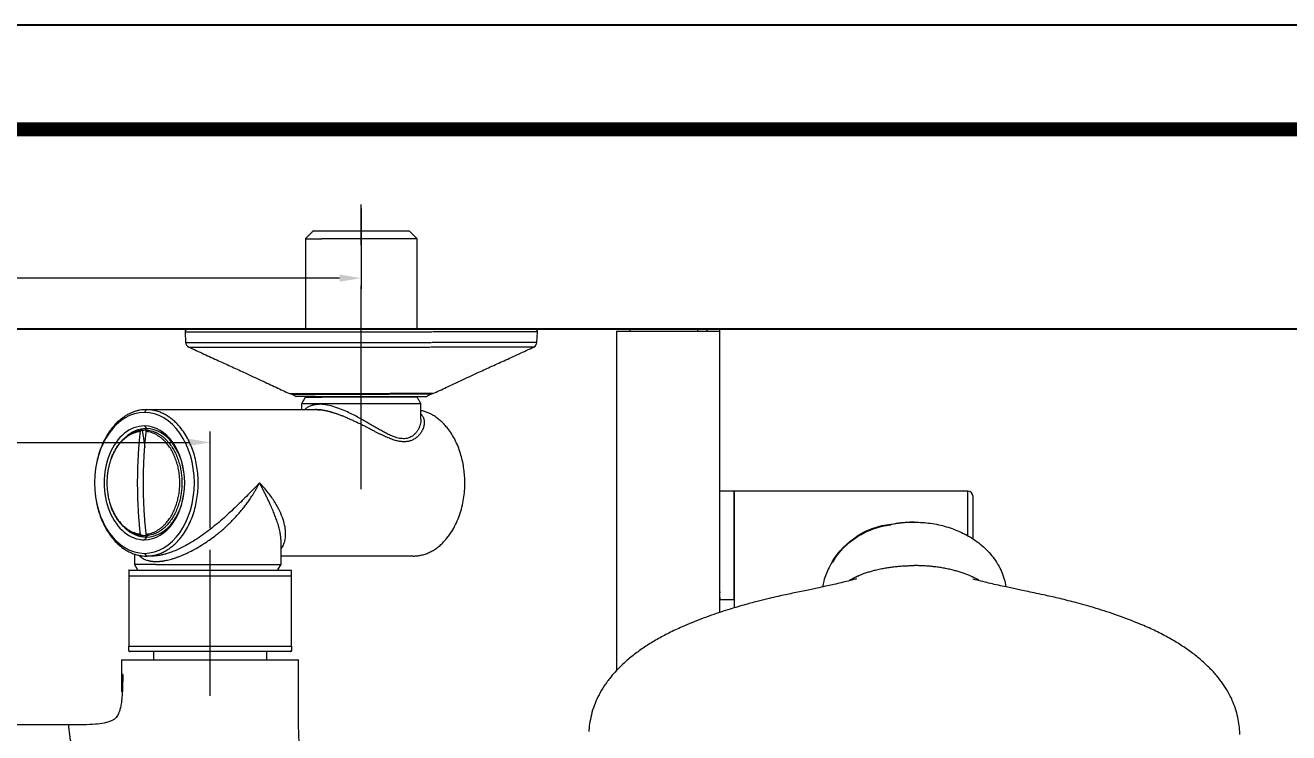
# Model space of a CAD drawing. Extents: x 6453 to 7582, y 0 to 827.
# Drawn here: x 6796.1 to 7028.9, y 696.3 to 826.8 of the extents above; entities that cross this region are included whole.
import ezdxf

# ---------------------------------------------------------------- set-up
doc = ezdxf.new("R2010")
doc.units = 0
doc.header["$LTSCALE"] = 30
doc.header["$MEASUREMENT"] = 0
doc.header["$PDMODE"] = 3
doc.header["$PDSIZE"] = -10
doc.linetypes.add('CENTER', pattern=[2, 1.25, -0.25, 0.25, -0.25])
doc.linetypes.add('HIDDEN2', pattern=[4.7625, 3.175, -1.5875])
doc.layers.get('0').update_dxf_attribs({"linetype": 'CONTINUOUS'})
doc.layers.get('DEFPOINTS').update_dxf_attribs({"linetype": 'CONTINUOUS'})
for name, color, linetype in [('1', 7, 'CONTINUOUS'), ('2', 1, 'HIDDEN2'), ('DEF_LAYER_ASSEM_MEMBER', 7, 'CONTINUOUS')]:
    doc.layers.add(name, color=color, linetype=linetype)
doc.styles.add('Daelim Dimension', font='')
doc.styles.get('Daelim Dimension').set_extended_font_data('나눔고딕')
doc.dimstyles.new('DEFAULT', dxfattribs={"dimscale": 2, "dimtxt": 2, "dimasz": 2, "dimexe": 0, "dimexo": 2, "dimgap": 1, "dimtad": 1, "dimdec": 1, "dimzin": 9, "dimdsep": 46, "dimtxsty": 'Daelim Dimension', "dimcen": 0.5, "dimclrd": 252, "dimclre": 252, "dimclrt": 3, "dimadec": 1, "dimazin": 0, "dimtfac": 1, "dimtdec": 1, "dimtix": 1, "dimtmove": 0, "dimatfit": 3, "dimfxl": 1, "dimtolj": 1, "dimtzin": 1, "dimlwd": 9, "dimlwe": 9, "dimarcsym": 0})

# ---------------------------------------------------------------- blocks, each defined once
blk = doc.blocks.new('*D55')
at = {"color": 5, "lineweight": 9, "ltscale": 0.5, "transparency": 16777216}
for p, q in [((6680.19, 734.05), (6680.19, 751.89)), ((6684.19, 749.89), (6826.19, 749.89)), ((6830.19, 734.05), (6830.19, 751.89))]:
    blk.add_line(p, q, dxfattribs=at)
at = {"color": 5, "ltscale": 0.5, "transparency": 16777216}
for points in [[(6684.19, 750.56), (6684.19, 749.22), (6680.19, 749.89)], [(6826.19, 750.56), (6826.19, 749.22), (6830.19, 749.89)]]:
    blk.add_solid(points, dxfattribs=at)
at = {"layer": 'DEFPOINTS', "color": 0, "ltscale": 0.5, "transparency": 16777216}
for p in [(6830.19, 749.89), (6680.19, 730.05), (6830.19, 730.05)]:
    blk.add_point(p, dxfattribs=at)
at = {"color": 7, "ltscale": 0.5, "transparency": 16777216, "insert": (6755.19, 757.32), "char_height": 10, "attachment_point": 5, "style": 'Daelim Dimension'}
blk.add_mtext('\\A1;150', dxfattribs=at)
blk = doc.blocks.new('*D56')
at = {"color": 5, "lineweight": 9, "ltscale": 0.5, "transparency": 16777216}
for p, q in [((6652.33, 792.99), (6652.33, 778.17)), ((6858.04, 792.99), (6858.04, 778.17)), ((6854.04, 780.17), (6656.33, 780.17))]:
    blk.add_line(p, q, dxfattribs=at)
at = {"color": 5, "ltscale": 0.5, "transparency": 16777216}
for points in [[(6656.33, 780.84), (6656.33, 779.5), (6652.33, 780.17)], [(6854.04, 780.84), (6854.04, 779.5), (6858.04, 780.17)]]:
    blk.add_solid(points, dxfattribs=at)
at = {"layer": 'DEFPOINTS', "color": 0, "ltscale": 0.5, "transparency": 16777216}
for p in [(6652.33, 796.99), (6858.04, 796.99), (6652.33, 780.17)]:
    blk.add_point(p, dxfattribs=at)
at = {"color": 7, "ltscale": 0.5, "transparency": 16777216, "insert": (6755.19, 787.61), "char_height": 10, "attachment_point": 5, "style": 'Daelim Dimension'}
blk.add_mtext('\\A1;150~220', dxfattribs=at)

msp = doc.modelspace()

# ---------------------------------------------------------------- linework, layer by layer
at = {"ltscale": 0.5}
msp.add_line((6535.75, 770.79), (7226.44, 770.79), dxfattribs=at)
msp.add_lwpolyline([(6453.41, 0), (7581.81, 0), (7581.81, 826.8), (6453.41, 826.8)], close=True, dxfattribs=at)
at = {"color": 5, "linetype": 'ByBlock', "lineweight": 200, "const_width": 2.6}
msp.add_lwpolyline([(6471.56, 35.4), (7563.56, 35.4), (7563.56, 807.6), (6471.56, 807.6)], close=True, dxfattribs=at)
at = {"color": 7, "ltscale": 0.5}
msp.add_arc((6957.18, 720.31), 14.46, 96.1306, 148.9412, dxfattribs=at)
at = {"layer": '1', "color": 7, "linetype": 'Continuous', "lineweight": 18}
for p, q in [((6847.74, 787.42), (6847.74, 770.79)), ((6847.74, 787.42), (6850.76, 787.42)), ((6849.24, 788.92), (6866.84, 788.92)), ((6868.34, 787.42), (6850.76, 787.42)), ((6868.34, 770.79), (6868.34, 787.42)), ((6826.07, 770.79), (6870.84, 770.79)), ((6890.02, 770.79), (6870.96, 770.79)), ((6907.57, 770.79), (6920.07, 770.79)), ((6907.57, 770.39), (6907.57, 770.79)), ((6920.07, 770.39), (6920.07, 770.79)), ((6920.07, 770.79), (6921.77, 770.79)), ((6924.07, 770.79), (6921.77, 770.79)), ((6921.77, 770.39), (6921.77, 770.79)), ((6924.07, 770.79), (6924.07, 770.39)), ((6825.57, 770.26), (6825.67, 768.31)), ((6890.41, 768.31), (6890.51, 770.26)), ((6905.07, 770.39), (6905.07, 720.89)), ((6905.07, 770.39), (6924.07, 770.39)), ((6924.07, 770.39), (6924.07, 720.89)), ((6844.84, 758.88), (6844.84, 758.88)), ((6845.26, 758.79), (6863.13, 758.79)), ((6849.56, 758.32), (6846.04, 758.32)), ((6847.04, 757), (6847.04, 755.92)), ((6847.74, 758.32), (6847.74, 758.22)), ((6847.74, 758.22), (6850.76, 758.22)), ((6849.56, 758.32), (6870.04, 758.32)), ((6868.34, 758.22), (6850.76, 758.22)), ((6863.13, 758.79), (6863.21, 758.79)), ((6870.82, 758.79), (6863.21, 758.79)), ((6868.34, 758.22), (6868.34, 758.32)), ((6869.04, 754.17), (6869.04, 757)), ((6818.44, 755.92), (6849.56, 755.92)), ((6926.77, 740.89), (6924.07, 740.89)), ((6926.77, 720.89), (6926.77, 740.89)), ((6926.77, 740.89), (6926.77, 719.36)), ((6843.26, 727.35), (6843.26, 731.68)), ((6816.26, 729.33), (6816.26, 727.35)), ((6816.26, 727.35), (6816.76, 726.48)), ((6820.21, 727.35), (6816.26, 727.35)), ((6816.76, 726.48), (6816.76, 726.3)), ((6820.21, 727.35), (6843.26, 727.35)), ((6842.76, 726.48), (6843.26, 727.35)), ((6842.76, 726.3), (6842.76, 726.48)), ((6905.07, 720.89), (6905.07, 707.72)), ((6924.07, 720.89), (6924.07, 718.49)), ((6926.77, 720.89), (6926.77, 719.36)), ((6819.79, 709.8), (6819.79, 711.3)), ((6840.59, 711.3), (6840.59, 709.8)), ((6813.89, 709.8), (6813.89, 707.08)), ((6813.89, 709.8), (6830.19, 709.8)), ((6830.19, 709.8), (6846.49, 709.8)), ((6846.49, 707.08), (6846.49, 709.8)), ((6804.13, 697.8), (6804.13, 697.81))]:
    msp.add_line(p, q, dxfattribs=at)
at = {"layer": '1', "color": 7, "linetype": 'Continuous', "lineweight": 13}
for p, q in [((6825.57, 770.26), (6871.03, 770.26)), ((6825.67, 768.31), (6870.99, 768.31)), ((6890.41, 768.31), (6871.12, 768.31)), ((6890.51, 770.26), (6871.17, 770.26)), ((6826.25, 767.46), (6870.76, 767.46)), ((6889.83, 767.46), (6870.89, 767.46)), ((6844.84, 758.88), (6863.3, 758.88)), ((6863.3, 758.88), (6863.38, 758.88)), ((6871.24, 758.88), (6863.38, 758.88)), ((6818.09, 752.92), (6818.44, 752.42)), ((6969.77, 740.89), (6969.77, 732.69)), ((6818.44, 732.42), (6818.09, 731.92)), ((6818.09, 729.42), (6818.44, 728.92)), ((6924.07, 720.89), (6926.77, 720.89))]:
    msp.add_line(p, q, dxfattribs=at)
at = {"layer": '1', "color": 7, "linetype": 'Continuous', "lineweight": 18}
for centre, radius, start, end in [((6826.07, 770.29), 0.5, 90, 183), ((6890.02, 770.29), 0.5, 357, 90), ((6826.67, 768.37), 1, 183, 245.2249), ((6889.41, 768.37), 1, 294.7751, 357), ((6845.26, 759.79), 1, 245.2249, 270), ((6870.82, 759.79), 1, 270, 294.7751), ((6969.77, 739.89), 1, 0, 90)]:
    msp.add_arc(centre, radius, start, end, dxfattribs=at)
at = {"layer": '1', "color": 7, "linetype": 'Continuous', "lineweight": 13}
msp.add_ellipse((6863.21, 759.79), major_axis=(0, -1), ratio=0.404135, start_param=0, end_param=0.432408, dxfattribs=at)
at = {"layer": '1', "color": 7, "linetype": 'Continuous', "lineweight": 18}
for centre, major_axis, start_param, end_param in [((6818.09, 742.42), (0, -13), 3.141593, 6.283185), ((6818.09, 742.42), (0, 13), 3.141593, 6.283185), ((6818.09, 742.42), (0, 10.5), 0, 3.141593), ((6818.44, 742.42), (0, 10), 0, 0.587036), ((6790.3, 742.42), (0, 40), 4.878061, 4.957875), ((6818.09, 742.42), (0, 10.5), 3.141593, 6.283185), ((6818.44, 742.42), (0, 10), 3.141593, 6.283185), ((6818.44, 742.42), (0, 10), 2.561822, 3.141593), ((6790.3, 742.42), (0, 40), 4.466903, 4.470478)]:
    msp.add_ellipse(centre, major_axis=major_axis, ratio=0.707107, start_param=start_param, end_param=end_param, dxfattribs=at)
for points, degree in [([(6849.24, 788.92), (6847.74, 787.42)], 1), ([(6868.34, 787.42), (6866.84, 788.92)], 1), ([(6845.29, 758.8), (6846.04, 758.32)], 1), ([(6847.74, 758.22), (6847.04, 757)], 1), ([(6869.04, 757), (6868.34, 758.22)], 1), ([(6870.04, 758.32), (6870.72, 758.75)], 1), ([(6849.68, 755.94), (6849.93, 755.93), (6850.22, 755.89)], 2), ([(6850.22, 755.89), (6850.48, 755.86)], 1), ([(6817.73, 752.14), (6817.56, 752.14)], 1), ([(6817.73, 752.14), (6817.79, 752.15), (6817.91, 752.16), (6818.08, 752.17), (6818.2, 752.17), (6818.26, 752.17)], 3), ([(6818.79, 752.14), (6818.73, 752.15), (6818.61, 752.16), (6818.44, 752.17), (6818.32, 752.17), (6818.26, 752.17)], 3), ([(6818.79, 752.14), (6818.62, 752.14)], 1), ([(6969.77, 740.89), (6926.77, 740.89)], 1), ([(6817.56, 732.7), (6817.73, 732.7)], 1), ([(6818.26, 732.67), (6818.32, 732.67), (6818.44, 732.67), (6818.61, 732.68), (6818.73, 732.69), (6818.79, 732.7)], 3), ([(6818.62, 732.7), (6818.79, 732.7)], 1), ([(6843.26, 731.67), (6843.26, 731.79), (6843.25, 731.92), (6843.25, 732.04)], 3), ([(6819.51, 728.92), (6818.44, 728.92)], 1), ([(6820, 728.94), (6819.62, 728.91)], 1), ([(6820.08, 728.95), (6820, 728.94)], 1), ([(6867.59, 728.92), (6843.26, 728.92)], 1), ([(6815.19, 725.3), (6815.19, 712.3)], 1), ([(6845.19, 712.3), (6845.19, 725.3)], 1), ([(6924.21, 722.19), (6924.16, 722.18), (6924.11, 722.17), (6924.06, 722.15)], 3), ([(6815.18, 711.54), (6815.42, 711.29)], 1), ([(6815.18, 711.54), (6815.42, 711.29)], 1), ([(6844.95, 711.29), (6845.19, 711.54)], 1), ([(6844.95, 711.29), (6845.2, 711.54)], 1), ([(6804.14, 697.81), (6706.23, 697.81)], 1)]:
    msp.add_open_spline(points, degree=degree, dxfattribs=at)
for points, knots in [([(6826.25, 767.46), (6827.17, 767.04), (6828.97, 766.21), (6831.67, 764.98), (6834.23, 763.81), (6836.87, 762.59), (6839.57, 761.33), (6842.28, 760.06), (6844.01, 759.26), (6844.84, 758.88)], [0, 0, 0, 0, 0.155326, 0.298947, 0.43297, 0.559023, 0.716571, 0.863432, 1, 1, 1, 1]), ([(6871.24, 758.88), (6872.07, 759.26), (6873.8, 760.06), (6876.52, 761.33), (6879.21, 762.59), (6881.86, 763.81), (6884.41, 764.98), (6887.12, 766.21), (6888.92, 767.04), (6889.83, 767.46)], [0, 0, 0, 0, 0.136568, 0.283429, 0.440977, 0.56703, 0.701053, 0.844674, 1, 1, 1, 1]), ([(6817.56, 752.14), (6817.55, 752.14), (6817.54, 752.14), (6817.52, 752.14), (6817.51, 752.13), (6817.5, 752.13), (6817.49, 752.13), (6817.47, 752.12), (6817.46, 752.11), (6817.45, 752.1), (6817.44, 752.09), (6817.43, 752.08), (6817.43, 752.08), (6817.41, 752.06), (6817.4, 752.05), (6817.39, 752.03), (6817.39, 752.02), (6817.38, 752), (6817.38, 752), (6817.37, 751.97), (6817.36, 751.96), (6817.36, 751.92), (6817.35, 751.91), (6817.35, 751.89)], [0, 0, 0, 0, 0.125, 0.125, 0.1875, 0.1875, 0.25, 0.25, 0.375, 0.375, 0.4375, 0.4375, 0.5, 0.5, 0.625, 0.625, 0.6875, 0.6875, 0.75, 0.75, 0.875, 0.875, 1, 1, 1, 1]), ([(6818.41, 751.89), (6818.41, 751.91), (6818.42, 751.92), (6818.42, 751.95), (6818.42, 751.96), (6818.43, 751.97), (6818.43, 751.98), (6818.44, 752), (6818.45, 752.02), (6818.46, 752.04), (6818.46, 752.05), (6818.47, 752.06), (6818.48, 752.06), (6818.49, 752.08), (6818.5, 752.09), (6818.52, 752.11), (6818.52, 752.11), (6818.54, 752.12), (6818.54, 752.12), (6818.56, 752.13), (6818.57, 752.13), (6818.6, 752.14), (6818.61, 752.14), (6818.62, 752.14)], [0, 0, 0, 0, 0.125, 0.125, 0.1875, 0.1875, 0.25, 0.25, 0.375, 0.375, 0.4375, 0.4375, 0.5, 0.5, 0.625, 0.625, 0.6875, 0.6875, 0.75, 0.75, 0.875, 0.875, 1, 1, 1, 1]), ([(6817.35, 732.96), (6817.35, 732.94), (6817.36, 732.92), (6817.36, 732.9), (6817.36, 732.89), (6817.37, 732.87), (6817.37, 732.86), (6817.38, 732.84), (6817.39, 732.82), (6817.4, 732.8), (6817.4, 732.8), (6817.41, 732.78), (6817.42, 732.78), (6817.43, 732.76), (6817.44, 732.75), (6817.46, 732.74), (6817.46, 732.73), (6817.47, 732.73), (6817.48, 732.72), (6817.5, 732.71), (6817.51, 732.71), (6817.54, 732.7), (6817.55, 732.7), (6817.56, 732.7)], [0, 0, 0, 0, 0.125, 0.125, 0.1875, 0.1875, 0.25, 0.25, 0.375, 0.375, 0.4375, 0.4375, 0.5, 0.5, 0.625, 0.625, 0.6875, 0.6875, 0.75, 0.75, 0.875, 0.875, 1, 1, 1, 1]), ([(6818.26, 732.67), (6818.2, 732.67), (6818.08, 732.67), (6817.91, 732.68), (6817.79, 732.69), (6817.73, 732.7)], [0, 0, 0, 0, 0.333333, 0.666667, 1, 1, 1, 1]), ([(6818.62, 732.7), (6818.61, 732.7), (6818.6, 732.7), (6818.58, 732.71), (6818.57, 732.71), (6818.56, 732.71), (6818.55, 732.72), (6818.54, 732.73), (6818.52, 732.73), (6818.51, 732.75), (6818.5, 732.75), (6818.49, 732.76), (6818.49, 732.77), (6818.47, 732.78), (6818.46, 732.8), (6818.45, 732.82), (6818.45, 732.82), (6818.44, 732.84), (6818.44, 732.85), (6818.43, 732.87), (6818.42, 732.89), (6818.42, 732.92), (6818.41, 732.94), (6818.41, 732.96)], [0, 0, 0, 0, 0.125, 0.125, 0.1875, 0.1875, 0.25, 0.25, 0.375, 0.375, 0.4375, 0.4375, 0.5, 0.5, 0.625, 0.625, 0.6875, 0.6875, 0.75, 0.75, 0.875, 0.875, 1, 1, 1, 1]), ([(6815.19, 726.3), (6815.19, 726.3), (6815.19, 726.28), (6815.19, 726.19), (6815.19, 725.99), (6815.19, 725.61), (6815.19, 725.3)], [0, 0, 0, 0, 0.25, 0.25, 0.5, 1, 1, 1, 1]), ([(6845.19, 725.3), (6845.19, 725.61), (6845.19, 725.99), (6845.19, 726.19), (6845.19, 726.28), (6845.19, 726.3), (6845.19, 726.3)], [0, 0, 0, 0, 0.5, 0.75, 0.75, 1, 1, 1, 1]), ([(6924.08, 721.36), (6924.08, 721.36), (6924.09, 721.3), (6924.11, 721.17), (6924.14, 721), (6924.16, 720.89), (6924.16, 720.86)], [0, 0, 0, 0, 0.013971, 0.41166, 0.80516, 1, 1, 1, 1]), ([(6815.19, 711.53), (6815.19, 711.54), (6815.19, 711.72), (6815.19, 711.99), (6815.19, 712.3)], [0, 0, 0, 0, 0.062299, 1, 1, 1, 1]), ([(6815.19, 711.53), (6815.19, 711.46), (6815.19, 711.41), (6815.19, 711.32), (6815.19, 711.3), (6815.19, 711.3)], [0, 0, 0, 0, 0.464704, 0.464704, 1, 1, 1, 1]), ([(6845.19, 712.3), (6845.19, 711.99), (6845.19, 711.72), (6845.19, 711.54), (6845.19, 711.53)], [0, 0, 0, 0, 0.938142, 1, 1, 1, 1]), ([(6845.19, 711.3), (6845.19, 711.3), (6845.19, 711.32), (6845.19, 711.41), (6845.19, 711.46), (6845.19, 711.53)], [0, 0, 0, 0, 0.535583, 0.535583, 1, 1, 1, 1]), ([(6814.1, 707.09), (6814.09, 706.38), (6814.06, 705.1), (6813.99, 703.38), (6813.87, 702.05), (6813.7, 701.06), (6813.5, 700.35), (6813.26, 699.74), (6813.01, 699.25), (6812.55, 698.83), (6812.09, 698.55), (6811.45, 698.29), (6810.43, 698.04), (6808.86, 697.86), (6806.64, 697.81), (6804.94, 697.79), (6804, 697.81)], [0, 0, 0, 0, 0.123453, 0.222572, 0.298058, 0.353673, 0.394125, 0.423758, 0.471234, 0.496984, 0.527601, 0.566189, 0.616525, 0.708942, 0.836954, 1, 1, 1, 1]), ([(6813.89, 707.09), (6813.89, 706.61), (6813.89, 705.67), (6813.88, 704.61), (6813.86, 704.04), (6813.86, 703.91)], [0, 0, 0, 0, 0.432573, 0.865146, 1, 1, 1, 1]), ([(6814.11, 707.09), (6814.09, 707.09), (6814.04, 707.09), (6813.96, 707.09), (6813.9, 707.09), (6813.89, 707.09), (6813.89, 707.09)], [0, 0, 0, 0, 0.094957, 0.396638, 0.698319, 1, 1, 1, 1]), ([(6846.66, 694.02), (6846.61, 694.7), (6846.51, 696.18), (6846.48, 698.52), (6846.47, 701), (6846.48, 703.35), (6846.49, 705.38), (6846.49, 706.6), (6846.49, 707.15)], [0, 0, 0, 0, 0.15527, 0.337741, 0.535547, 0.720932, 0.875023, 1, 1, 1, 1])]:
    msp.add_open_spline(points, degree=3, knots=knots, dxfattribs=at)
for points, weights in [([(6850.26, 757), (6847.04, 757), (6847.04, 757)], [1, 0.853595200825, 0.853553403658]), ([(6818.44, 755.92), (6811.6, 755.92), (6809.4, 746.75)], [1, 0.770957509587, 0.90013746605]), ([(6811.98, 746.95), (6813.76, 751.73), (6817.56, 752.14)], [0.882201348726, 0.821770377608, 1]), ([(6817.35, 732.96), (6816.32, 742.42), (6817.35, 751.89)], [1, 0.988285086291, 1]), ([(6818.41, 732.96), (6817.38, 742.42), (6818.41, 751.89)], [1, 0.988285086291, 1]), ([(6809.04, 740.12), (6810.41, 728.92), (6818.44, 728.92)], [0.939453784006, 0.741393589756, 1]), ([(6817.56, 732.7), (6813.76, 733.12), (6811.98, 737.9)], [1, 0.821770377601, 0.882201348731]), ([(6815.41, 711.3), (6815.19, 711.3), (6815.19, 711.3)], [0.938517305787, 0.965100139995, 1]), ([(6845.19, 711.3), (6845.19, 711.3), (6844.96, 711.3)], [1, 0.96509970781, 0.938516647408])]:
    msp.add_rational_spline(points, weights, degree=2, dxfattribs=at)
at = {"layer": '1', "color": 7, "linetype": 'Continuous', "lineweight": 13}
for points, knots in [([(6847.64, 755.93), (6847.69, 755.98), (6847.8, 756.11), (6848, 756.28), (6848.24, 756.45), (6848.51, 756.59), (6848.72, 756.67), (6848.85, 756.72), (6848.9, 756.73), (6848.95, 756.75), (6849, 756.76), (6849.06, 756.78), (6849.11, 756.79), (6849.16, 756.8), (6849.21, 756.82), (6849.27, 756.83), (6849.32, 756.84), (6849.38, 756.85), (6849.43, 756.86), (6849.49, 756.87), (6849.55, 756.87), (6849.6, 756.88), (6849.66, 756.89), (6849.72, 756.9), (6849.78, 756.9), (6849.84, 756.91), (6849.9, 756.91), (6849.96, 756.91), (6850.02, 756.92), (6850.08, 756.92), (6850.14, 756.92), (6850.2, 756.92), (6850.24, 756.92), (6850.26, 756.92)], [0, 0, 0, 0, 0.08548, 0.203769, 0.319324, 0.432311, 0.542907, 0.560787, 0.578636, 0.596455, 0.614245, 0.632006, 0.64974, 0.667447, 0.685128, 0.702784, 0.720417, 0.738026, 0.755613, 0.773178, 0.790723, 0.808249, 0.825756, 0.843245, 0.860717, 0.878173, 0.895615, 0.913042, 0.930456, 0.947858, 0.965249, 0.982629, 1, 1, 1, 1]), ([(6869.04, 754.18), (6869.04, 754.1), (6869.03, 753.85), (6868.98, 753.44), (6868.84, 752.94), (6868.64, 752.44), (6868.37, 751.97), (6868.03, 751.53), (6867.59, 751.12), (6867.01, 750.77), (6866.26, 750.55), (6865.35, 750.55), (6864.4, 750.78), (6863.49, 751.14), (6862.65, 751.55), (6861.83, 751.99), (6861.01, 752.46), (6860.16, 752.96), (6859.32, 753.45), (6858.47, 753.94), (6857.57, 754.45), (6856.57, 754.97), (6855.45, 755.52), (6854.18, 756.06), (6852.79, 756.54), (6851.44, 756.85), (6850.62, 756.92), (6850.26, 756.92)], [0, 0, 0, 0, 0.018659, 0.052912, 0.088212, 0.123993, 0.159393, 0.193739, 0.229482, 0.270452, 0.315898, 0.362972, 0.408305, 0.449084, 0.484623, 0.518839, 0.554068, 0.589643, 0.624728, 0.658806, 0.694168, 0.733514, 0.777809, 0.827824, 0.884799, 0.946759, 1, 1, 1, 1]), ([(6869.06, 755.09), (6869.1, 755.04), (6869.19, 754.93), (6869.33, 754.75), (6869.45, 754.51), (6869.55, 754.25), (6869.61, 753.97), (6869.64, 753.67), (6869.63, 753.35), (6869.59, 753.01), (6869.5, 752.66), (6869.38, 752.32), (6869.23, 752.01), (6869.06, 751.73), (6868.9, 751.48), (6868.71, 751.25), (6868.51, 751.03), (6868.28, 750.83), (6868.03, 750.63), (6867.76, 750.46), (6867.47, 750.31), (6867.17, 750.19), (6866.87, 750.1), (6866.61, 750.05), (6866.37, 750.02), (6866.16, 750), (6865.91, 750), (6865.62, 750.01), (6865.28, 750.04), (6864.92, 750.1), (6864.54, 750.19), (6864.12, 750.31), (6863.68, 750.45), (6863.22, 750.63), (6862.76, 750.82), (6862.29, 751.03), (6861.83, 751.25), (6861.35, 751.48), (6860.86, 751.73), (6860.38, 751.97), (6859.91, 752.21), (6859.47, 752.44), (6858.95, 752.71), (6858.34, 753.02), (6857.67, 753.35), (6857.01, 753.67), (6856.37, 753.97), (6855.74, 754.25), (6855.14, 754.51), (6854.56, 754.75), (6854, 754.96), (6853.46, 755.15), (6853.08, 755.27), (6852.85, 755.35), (6852.77, 755.37), (6852.69, 755.39), (6852.6, 755.42), (6852.52, 755.44), (6852.44, 755.47), (6852.36, 755.49), (6852.28, 755.51), (6852.2, 755.53), (6852.12, 755.55), (6852.04, 755.57), (6851.96, 755.59), (6851.88, 755.61), (6851.81, 755.63), (6851.73, 755.65), (6851.65, 755.66), (6851.58, 755.68), (6851.5, 755.7), (6851.42, 755.71), (6851.35, 755.73), (6851.27, 755.74), (6851.2, 755.76), (6851.13, 755.77), (6851.05, 755.78), (6850.98, 755.79), (6850.91, 755.81), (6850.83, 755.82), (6850.76, 755.83), (6850.69, 755.84), (6850.62, 755.85), (6850.55, 755.86), (6850.48, 755.87), (6850.41, 755.87), (6850.34, 755.88), (6850.27, 755.89), (6850.21, 755.89), (6850.14, 755.9), (6850.07, 755.9), (6850.01, 755.91), (6849.94, 755.91), (6849.88, 755.91), (6849.81, 755.92), (6849.75, 755.92), (6849.68, 755.92), (6849.62, 755.92), (6849.58, 755.92), (6849.56, 755.92)], [0, 0, 0, 0, 0.011816, 0.029896, 0.048297, 0.068661, 0.089236, 0.11006, 0.13117, 0.154351, 0.177498, 0.199846, 0.221912, 0.239396, 0.256448, 0.273092, 0.289355, 0.305266, 0.322482, 0.339168, 0.355376, 0.371162, 0.385495, 0.399552, 0.408519, 0.417504, 0.426521, 0.440018, 0.453464, 0.467478, 0.481786, 0.497615, 0.513868, 0.5306, 0.547864, 0.563841, 0.580173, 0.596889, 0.614016, 0.63158, 0.646418, 0.661394, 0.67652, 0.699491, 0.722444, 0.743559, 0.764375, 0.784928, 0.805255, 0.823651, 0.841725, 0.859511, 0.877045, 0.87983, 0.882608, 0.885378, 0.888141, 0.890898, 0.893647, 0.89639, 0.899126, 0.901856, 0.90458, 0.907298, 0.91001, 0.912716, 0.915417, 0.918112, 0.920803, 0.923488, 0.926168, 0.928844, 0.931516, 0.934183, 0.936846, 0.939505, 0.942161, 0.944812, 0.947461, 0.950106, 0.952748, 0.955388, 0.958024, 0.960659, 0.96329, 0.96592, 0.968548, 0.971174, 0.973799, 0.976422, 0.979044, 0.981665, 0.984285, 0.986905, 0.989524, 0.992143, 0.994762, 0.997381, 1, 1, 1, 1]), ([(6839.3, 742.42), (6838.69, 741.78), (6838.05, 741.12), (6837.04, 740.1), (6836.7, 739.75), (6836.01, 739.06), (6835.65, 738.7), (6834.92, 737.99), (6834.55, 737.64), (6833.79, 736.92), (6833.4, 736.56), (6832.6, 735.84), (6832.2, 735.49), (6831.36, 734.78), (6830.94, 734.43), (6830.07, 733.74), (6829.63, 733.4), (6828.73, 732.75), (6828.27, 732.43), (6827.35, 731.81), (6826.88, 731.52), (6825.93, 730.97), (6825.45, 730.71), (6824.49, 730.23), (6824, 730.01), (6823.29, 729.73), (6823.05, 729.64), (6822.58, 729.47), (6822.35, 729.4), (6821.88, 729.27), (6821.65, 729.21), (6821.2, 729.1), (6820.98, 729.06), (6820.54, 728.99), (6820.33, 728.97), (6819.91, 728.93), (6819.7, 728.92), (6819.51, 728.92)], [0, 0, 0, 0, 0.125, 0.125, 0.1875, 0.1875, 0.25, 0.25, 0.3125, 0.3125, 0.375, 0.375, 0.4375, 0.4375, 0.5, 0.5, 0.5625, 0.5625, 0.625, 0.625, 0.6875, 0.6875, 0.75, 0.75, 0.8125, 0.8125, 0.84375, 0.84375, 0.875, 0.875, 0.90625, 0.90625, 0.9375, 0.9375, 0.96875, 0.96875, 1, 1, 1, 1]), ([(6820.21, 727.92), (6820.22, 727.92), (6820.25, 727.92), (6820.28, 727.92), (6820.31, 727.92), (6820.35, 727.92), (6820.38, 727.92), (6820.42, 727.92), (6820.45, 727.93), (6820.49, 727.93), (6820.52, 727.93), (6820.55, 727.93), (6820.59, 727.93), (6820.62, 727.93), (6820.66, 727.93), (6820.7, 727.94), (6820.73, 727.94), (6820.77, 727.94), (6820.8, 727.94), (6820.84, 727.95), (6820.88, 727.95), (6820.91, 727.95), (6820.95, 727.96), (6820.98, 727.96), (6821.02, 727.96), (6821.06, 727.97), (6821.1, 727.97), (6821.13, 727.98), (6821.17, 727.98), (6821.21, 727.98), (6821.25, 727.99), (6821.28, 727.99), (6821.32, 728), (6821.36, 728), (6821.4, 728.01), (6821.43, 728.01), (6821.47, 728.02), (6821.51, 728.03), (6821.55, 728.03), (6821.59, 728.04), (6821.63, 728.04), (6821.67, 728.05), (6821.71, 728.06), (6821.75, 728.06), (6821.78, 728.07), (6821.82, 728.08), (6821.86, 728.08), (6822.04, 728.12), (6822.36, 728.18), (6822.84, 728.3), (6823.35, 728.45), (6823.86, 728.61), (6824.39, 728.8), (6824.94, 729.02), (6825.51, 729.27), (6826.3, 729.63), (6827.34, 730.16), (6828.42, 730.79), (6829.41, 731.43), (6830.32, 732.06), (6831.21, 732.73), (6832, 733.37), (6832.6, 733.88), (6833.11, 734.34), (6833.52, 734.72), (6833.84, 735.04), (6834.23, 735.42), (6834.7, 735.91), (6835.27, 736.53), (6835.81, 737.16), (6836.33, 737.8), (6836.75, 738.34), (6837.07, 738.78), (6837.32, 739.13), (6837.58, 739.51), (6837.84, 739.91), (6838.06, 740.24), (6838.22, 740.5), (6838.33, 740.68), (6838.43, 740.86), (6838.54, 741.03), (6838.63, 741.2), (6838.73, 741.36), (6838.82, 741.52), (6838.91, 741.68), (6838.99, 741.84), (6839.08, 741.99), (6839.15, 742.14), (6839.23, 742.28), (6839.28, 742.37), (6839.3, 742.42)], [0, 0, 0, 0, 0.001783, 0.003568, 0.005355, 0.007144, 0.008934, 0.010726, 0.01252, 0.014316, 0.016113, 0.017912, 0.019713, 0.021516, 0.02332, 0.025126, 0.026934, 0.028743, 0.030555, 0.032368, 0.034182, 0.035998, 0.037816, 0.039636, 0.041457, 0.04328, 0.045105, 0.046931, 0.048759, 0.050589, 0.05242, 0.054253, 0.056088, 0.057924, 0.059762, 0.061602, 0.063443, 0.065286, 0.067131, 0.068978, 0.070826, 0.072676, 0.074527, 0.076381, 0.078236, 0.080092, 0.08195, 0.08381, 0.104889, 0.126677, 0.149172, 0.172374, 0.194522, 0.218054, 0.242969, 0.269261, 0.318902, 0.378257, 0.410469, 0.451913, 0.502535, 0.536996, 0.567148, 0.593011, 0.614595, 0.631916, 0.644985, 0.677885, 0.710739, 0.743547, 0.77631, 0.809024, 0.825232, 0.842505, 0.86084, 0.880231, 0.900672, 0.909401, 0.917948, 0.926312, 0.934494, 0.942494, 0.950313, 0.957951, 0.965409, 0.972687, 0.979784, 0.986702, 0.993441, 1, 1, 1, 1]), ([(6843.25, 732.04), (6843.24, 732.18), (6843.21, 732.59), (6843.09, 733.33), (6842.86, 734.28), (6842.61, 735.09), (6842.39, 735.72), (6842.23, 736.15), (6842.06, 736.59), (6841.88, 737.04), (6841.68, 737.5), (6841.48, 737.97), (6841.31, 738.33), (6841.2, 738.58), (6841.14, 738.71), (6841.08, 738.84), (6841.02, 738.97), (6840.96, 739.1), (6840.9, 739.23), (6840.83, 739.36), (6840.77, 739.5), (6840.71, 739.63), (6840.64, 739.76), (6840.58, 739.9), (6840.51, 740.03), (6840.44, 740.17), (6840.38, 740.3), (6840.31, 740.44), (6840.24, 740.58), (6840.17, 740.72), (6840.1, 740.86), (6840.03, 740.99), (6839.96, 741.13), (6839.89, 741.28), (6839.82, 741.42), (6839.75, 741.56), (6839.67, 741.7), (6839.6, 741.84), (6839.53, 741.99), (6839.45, 742.13), (6839.38, 742.28), (6839.33, 742.37), (6839.3, 742.42)], [0, 0, 0, 0, 0.047943, 0.145399, 0.246122, 0.350259, 0.391795, 0.433771, 0.476194, 0.519072, 0.562413, 0.606224, 0.650511, 0.662224, 0.673961, 0.685721, 0.697505, 0.709311, 0.721142, 0.732996, 0.744873, 0.756775, 0.768701, 0.780651, 0.792625, 0.804623, 0.816646, 0.828693, 0.840766, 0.852863, 0.864984, 0.877131, 0.889303, 0.901501, 0.913723, 0.925971, 0.938245, 0.950544, 0.962869, 0.97522, 0.987597, 1, 1, 1, 1]), ([(6843.28, 730.27), (6843.32, 730.32), (6843.52, 730.59), (6843.82, 731.15), (6844.07, 732.04), (6844.14, 733.1), (6844.02, 734.32), (6843.67, 735.7), (6843.06, 737.23), (6842.15, 738.89), (6840.91, 740.66), (6839.88, 741.83), (6839.3, 742.42)], [0, 0, 0, 0, 0.018046, 0.095089, 0.178029, 0.267707, 0.364939, 0.470567, 0.585537, 0.711006, 0.848479, 1, 1, 1, 1]), ([(6817.13, 729.04), (6817.14, 729.03), (6817.21, 728.95), (6817.37, 728.8), (6817.61, 728.61), (6817.87, 728.45), (6818.16, 728.3), (6818.46, 728.18), (6818.69, 728.11), (6818.84, 728.08), (6818.9, 728.06), (6818.96, 728.05), (6819.02, 728.03), (6819.08, 728.02), (6819.15, 728.01), (6819.21, 728), (6819.27, 727.99), (6819.34, 727.98), (6819.4, 727.97), (6819.47, 727.96), (6819.53, 727.96), (6819.6, 727.95), (6819.66, 727.94), (6819.73, 727.94), (6819.8, 727.93), (6819.87, 727.93), (6819.93, 727.93), (6820, 727.92), (6820.07, 727.92), (6820.14, 727.92), (6820.19, 727.92), (6820.21, 727.92)], [0, 0, 0, 0, 0.012459, 0.119026, 0.219316, 0.324406, 0.426297, 0.524983, 0.620453, 0.638055, 0.655624, 0.673159, 0.690661, 0.70813, 0.725566, 0.742969, 0.760338, 0.777674, 0.794977, 0.812247, 0.829485, 0.846689, 0.86386, 0.880997, 0.898101, 0.915171, 0.932206, 0.949207, 0.966173, 0.983104, 1, 1, 1, 1]), ([(6822.33, 671.63), (6821.75, 671.85), (6821.19, 672.08), (6820.08, 672.58), (6819.54, 672.85), (6818.49, 673.4), (6817.98, 673.7), (6816.98, 674.31), (6816.5, 674.63), (6815.56, 675.31), (6815.1, 675.65), (6814.21, 676.38), (6813.78, 676.76), (6813.26, 677.24), (6813.1, 677.39), (6812.94, 677.54), (6812.88, 677.6), (6812.87, 677.61), (6812.87, 677.62), (6812.86, 677.62), (6812.85, 677.63), (6812.81, 677.67), (6812.58, 677.9), (6812.36, 678.12), (6811.8, 678.71), (6811.44, 679.12), (6810.75, 679.94), (6810.41, 680.36), (6809.78, 681.22), (6809.47, 681.66), (6808.89, 682.55), (6808.62, 682.99), (6808.32, 683.51), (6808.27, 683.59), (6808.22, 683.68), (6808.2, 683.71), (6808.2, 683.72), (6808.2, 683.72), (6808.2, 683.72), (6808.19, 683.73), (6808.18, 683.75), (6808.12, 683.87), (6807.95, 684.18), (6807.79, 684.49), (6807.47, 685.1), (6807.27, 685.52), (6806.9, 686.35), (6806.72, 686.78), (6806.38, 687.63), (6806.22, 688.05), (6805.99, 688.69), (6805.92, 688.91), (6805.81, 689.23), (6805.76, 689.39), (6805.7, 689.57), (6805.67, 689.67), (6805.66, 689.71), (6805.65, 689.74), (6805.65, 689.75), (6805.64, 689.75), (6805.64, 689.76), (6805.64, 689.76), (6805.64, 689.76), (6805.64, 689.76), (6805.64, 689.76), (6805.64, 689.76), (6805.56, 690.04), (6805.47, 690.32), (6805.32, 690.89), (6805.24, 691.18), (6805.1, 691.76), (6805.03, 692.05), (6804.9, 692.62), (6804.84, 692.91), (6804.73, 693.48), (6804.68, 693.76), (6804.58, 694.3), (6804.54, 694.57), (6804.45, 695.09), (6804.41, 695.34), (6804.35, 695.82), (6804.32, 696.04), (6804.26, 696.47), (6804.24, 696.66), (6804.22, 696.86), (6804.22, 696.89), (6804.22, 696.91), (6804.22, 696.91), (6804.22, 696.91), (6804.22, 696.91), (6804.22, 696.92), (6804.22, 696.92), (6804.22, 696.92), (6804.22, 696.92), (6804.21, 696.93), (6804.21, 696.97), (6804.2, 697.07), (6804.19, 697.14), (6804.17, 697.39), (6804.15, 697.55), (6804.14, 697.74), (6804.13, 697.79), (6804.13, 697.8)], [0, 0, 0, 0, 0.033703, 0.033703, 0.067406, 0.067406, 0.101109, 0.101109, 0.134812, 0.134812, 0.168515, 0.168515, 0.202218, 0.202218, 0.210644, 0.214856, 0.215383, 0.215646, 0.215646, 0.21591, 0.21591, 0.216963, 0.219069, 0.235921, 0.235921, 0.269624, 0.269624, 0.303327, 0.303327, 0.33703, 0.33703, 0.370733, 0.370733, 0.374945, 0.377052, 0.377315, 0.377447, 0.377447, 0.377579, 0.377579, 0.378105, 0.379158, 0.387584, 0.404436, 0.404436, 0.438139, 0.438139, 0.471842, 0.471842, 0.505544, 0.505544, 0.522396, 0.522396, 0.530822, 0.535035, 0.537141, 0.538194, 0.538721, 0.538984, 0.539116, 0.539182, 0.539215, 0.539231, 0.539239, 0.539239, 0.539247, 0.539247, 0.57295, 0.57295, 0.606653, 0.606653, 0.640356, 0.640356, 0.674059, 0.674059, 0.707762, 0.707762, 0.741465, 0.741465, 0.775168, 0.775168, 0.808871, 0.808871, 0.842574, 0.842574, 0.846787, 0.847314, 0.847379, 0.847379, 0.847412, 0.847412, 0.847445, 0.847577, 0.84784, 0.848893, 0.851, 0.859426, 0.876277, 0.876277, 0.943683, 0.943683, 1, 1, 1, 1])]:
    msp.add_open_spline(points, degree=3, knots=knots, dxfattribs=at)
at = {"layer": '1', "color": 7, "linetype": 'Continuous', "lineweight": 18}
for points, weights, knots in [([(6869.04, 757), (6869.04, 757), (6865.82, 757), (6858.04, 757), (6850.26, 757)], [0.8535534014, 0.853511581819, 1, 0.707106778929, 1], [0, 0, 0, 0.333397, 0.333397, 1, 1, 1]), ([(6818.44, 728.92), (6827.99, 728.92), (6827.99, 742.42), (6827.99, 755.92), (6818.44, 755.92)], [1, 0.707106779268, 1, 0.707106779268, 1], [0, 0, 0, 0.5, 0.5, 1, 1, 1]), ([(6867.59, 728.92), (6877.13, 728.92), (6877.13, 742.42), (6877.13, 754), (6869.05, 755.76)], [1, 0.707106784669, 1, 0.737933789517, 0.944835073548], [0, 0, 0, 0.527774, 0.527774, 1, 1, 1]), ([(6818.62, 752.14), (6824.99, 751.45), (6824.99, 742.42), (6824.99, 733.39), (6818.62, 732.7)], [1, 0.733799385723, 1, 0.733799385723, 1], [0, 0, 0, 0.5, 0.5, 1, 1, 1]), ([(6811.95, 746.86), (6811.17, 744.78), (6811.17, 742.42), (6811.17, 738.71), (6812.95, 735.98)], [0.882003794886, 0.91150560801, 1, 0.867250139551, 0.867250125962], [0, 0, 0, 0.399985, 0.399985, 1, 1, 1]), ([(6970.77, 732.06), (6970.77, 739.89), (6970.77, 739.89), (6970.77, 739.89), (6970.77, 739.89)], [0.972929968813, 0.878982836442, 1, 0.999963394149, 0.999926807967], [0, 0, 0, 0.999698, 0.999698, 1, 1, 1]), ([(6815.19, 726.3), (6815.19, 726.3), (6830.19, 726.3), (6845.19, 726.3), (6845.19, 726.3)], [1, 0.707106781187, 1, 0.707106781187, 1], [0, 0, 0, 0.5, 0.5, 1, 1, 1]), ([(6815.19, 725.3), (6819.06, 725.3), (6830.19, 725.3), (6841.31, 725.3), (6845.19, 725.3)], [1, 0.820970545354, 1, 0.820970545354, 1], [0, 0, 0, 0.5, 0.5, 1, 1, 1]), ([(6815.19, 712.3), (6819.06, 712.3), (6830.19, 712.3), (6841.31, 712.3), (6845.19, 712.3)], [1, 0.820970545354, 1, 0.820970545354, 1], [0, 0, 0, 0.5, 0.5, 1, 1, 1]), ([(6844.96, 711.3), (6842.78, 711.3), (6830.19, 711.3), (6817.59, 711.3), (6815.41, 711.3)], [0.938517281934, 0.74200665685, 1, 0.742007073377, 0.938516647408], [0, 0, 0, 0.5, 0.5, 1, 1, 1])]:
    msp.add_rational_spline(points, weights, degree=2, knots=knots, dxfattribs=at)
at = {"layer": '1', "color": 7, "linetype": 'Continuous', "lineweight": 13}
msp.add_open_spline([(6818.44, 755.92), (6818.09, 755.42)], degree=1, dxfattribs=at)
for points, weights in [([(6817.35, 751.89), (6813.67, 751.48), (6811.95, 746.86)], [1, 0.8229946341, 0.88200380143]), ([(6812.95, 735.98), (6814.73, 733.25), (6817.35, 732.96)], [0.867250125962, 0.867250132737, 1])]:
    msp.add_rational_spline(points, weights, degree=2, dxfattribs=at)
msp.add_rational_spline([(6818.41, 732.96), (6824.6, 733.65), (6824.6, 742.42), (6824.6, 751.19), (6818.41, 751.89)], [1, 0.734500251925, 1, 0.734500251925, 1], degree=2, knots=[0, 0, 0, 0.5, 0.5, 1, 1, 1], dxfattribs=at)
at = {"layer": '2', "color": 7, "linetype": 'Continuous', "lineweight": 18}
for points, knots in [([(6959.95, 735.17), (6958.84, 735.17), (6957.73, 735.08), (6956.3, 734.85), (6955.96, 734.79), (6955.62, 734.72)], [0, 0, 0, 0, 0.762776, 0.762776, 1, 1, 1, 1]), ([(6959.95, 735.17), (6958.84, 735.17), (6957.73, 735.08), (6956.3, 734.85), (6955.96, 734.79), (6955.62, 734.72)], [0, 0, 0, 0, 0.762776, 0.762776, 1, 1, 1, 1]), ([(6960.09, 735.13), (6959.23, 735.14), (6957.73, 735.06), (6956.25, 734.82), (6955.63, 734.69)], [0, 0, 0, 0, 0.57649, 1, 1, 1, 1]), ([(6959.95, 735.17), (6960.45, 735.17), (6960.95, 735.15), (6961.94, 735.08), (6962.43, 735.03), (6963.42, 734.89), (6963.91, 734.8), (6964.88, 734.6), (6965.36, 734.47), (6966.79, 734.05), (6967.73, 733.7), (6969.08, 733.06), (6969.52, 732.83), (6970.39, 732.33), (6970.81, 732.07), (6971.62, 731.49), (6972.02, 731.19), (6972.78, 730.54), (6973.14, 730.19), (6973.84, 729.47), (6974.16, 729.09), (6974.77, 728.29), (6975.06, 727.88), (6975.44, 727.23), (6975.57, 727.01), (6975.8, 726.56), (6975.91, 726.33), (6976.21, 725.64), (6976.38, 725.17), (6976.66, 724.21), (6976.76, 723.72), (6976.83, 723.23)], [0, 0, 0, 0, 0.066741, 0.066741, 0.133482, 0.133482, 0.200224, 0.200224, 0.266965, 0.266965, 0.400447, 0.400447, 0.467188, 0.467188, 0.53393, 0.53393, 0.600671, 0.600671, 0.667412, 0.667412, 0.734153, 0.734153, 0.800894, 0.800894, 0.834265, 0.834265, 0.867636, 0.867636, 0.934377, 0.934377, 1, 1, 1, 1]), ([(6959.95, 735.17), (6960.45, 735.17), (6960.95, 735.15), (6961.94, 735.08), (6962.43, 735.03), (6963.42, 734.89), (6963.91, 734.8), (6964.88, 734.6), (6965.36, 734.47), (6966.79, 734.05), (6967.73, 733.7), (6969.08, 733.06), (6969.52, 732.83), (6970.39, 732.33), (6970.81, 732.07), (6971.62, 731.49), (6972.02, 731.19), (6972.78, 730.54), (6973.14, 730.19), (6973.84, 729.47), (6974.16, 729.09), (6974.77, 728.29), (6975.06, 727.88), (6975.44, 727.23), (6975.57, 727.01), (6975.8, 726.56), (6975.91, 726.33), (6976.21, 725.64), (6976.38, 725.17), (6976.66, 724.21), (6976.76, 723.72), (6976.83, 723.23)], [0, 0, 0, 0, 0.066741, 0.066741, 0.133482, 0.133482, 0.200224, 0.200224, 0.266965, 0.266965, 0.400447, 0.400447, 0.467188, 0.467188, 0.53393, 0.53393, 0.600671, 0.600671, 0.667412, 0.667412, 0.734153, 0.734153, 0.800894, 0.800894, 0.834265, 0.834265, 0.867636, 0.867636, 0.934377, 0.934377, 1, 1, 1, 1]), ([(6944.79, 727.77), (6944.6, 727.47), (6944.42, 727.16), (6944.04, 726.43), (6943.85, 726.02), (6943.53, 725.18), (6943.39, 724.75), (6943.2, 723.96), (6943.12, 723.59), (6943.07, 723.23)], [0, 0, 0, 0, 0.214825, 0.214825, 0.491929, 0.491929, 0.769034, 0.769034, 1, 1, 1, 1]), ([(6944.79, 727.77), (6944.6, 727.47), (6944.42, 727.16), (6944.04, 726.43), (6943.85, 726.02), (6943.53, 725.18), (6943.39, 724.75), (6943.2, 723.96), (6943.12, 723.59), (6943.07, 723.23)], [0, 0, 0, 0, 0.214825, 0.214825, 0.491929, 0.491929, 0.769034, 0.769034, 1, 1, 1, 1]), ([(6948.02, 724.48), (6948.17, 724.57), (6948.76, 724.9), (6949.87, 725.42), (6951.09, 725.86), (6952.06, 726.15), (6952.7, 726.32), (6953.25, 726.45), (6953.87, 726.59), (6954.64, 726.73), (6955.53, 726.87), (6956.4, 726.98), (6957.27, 727.06), (6958.14, 727.12), (6959.03, 727.16), (6959.64, 727.16), (6959.95, 727.16)], [0, 0, 0, 0, 0.041425, 0.15374, 0.266056, 0.322213, 0.378371, 0.417223, 0.456075, 0.533778, 0.611482, 0.689186, 0.766889, 0.844593, 0.922296, 1, 1, 1, 1]), ([(6949, 725), (6949.28, 725.14), (6950.05, 725.49), (6951.09, 725.86), (6952.06, 726.15), (6952.7, 726.32), (6953.25, 726.45), (6953.87, 726.59), (6954.64, 726.73), (6955.53, 726.87), (6956.4, 726.98), (6957.27, 727.06), (6958.14, 727.12), (6959.03, 727.16), (6959.64, 727.16), (6959.95, 727.16)], [0, 0, 0, 0, 0.076985, 0.199487, 0.260738, 0.32199, 0.364365, 0.406741, 0.491492, 0.576244, 0.660995, 0.745746, 0.830497, 0.915249, 1, 1, 1, 1]), ([(6971.88, 724.44), (6971.72, 724.53), (6971.13, 724.87), (6970.03, 725.39), (6968.81, 725.84), (6967.84, 726.13), (6967.2, 726.3), (6966.65, 726.43), (6966.03, 726.57), (6965.26, 726.72), (6964.37, 726.86), (6963.5, 726.97), (6962.63, 727.05), (6961.76, 727.12), (6960.87, 727.15), (6960.26, 727.16), (6959.95, 727.16)], [0, 0, 0, 0, 0.041425, 0.15374, 0.266056, 0.322213, 0.378371, 0.417223, 0.456075, 0.533778, 0.611482, 0.689186, 0.766889, 0.844593, 0.922296, 1, 1, 1, 1]), ([(6970.9, 724.97), (6970.61, 725.11), (6969.85, 725.46), (6968.81, 725.84), (6967.84, 726.13), (6967.2, 726.3), (6966.65, 726.43), (6966.03, 726.57), (6965.26, 726.72), (6964.37, 726.86), (6963.5, 726.97), (6962.63, 727.05), (6961.76, 727.12), (6960.87, 727.15), (6960.26, 727.16), (6959.95, 727.16)], [0, 0, 0, 0, 0.076985, 0.199487, 0.260738, 0.32199, 0.364365, 0.406741, 0.491492, 0.576244, 0.660995, 0.745746, 0.830497, 0.915249, 1, 1, 1, 1]), ([(6949.3, 724.73), (6949.22, 724.7), (6948.98, 724.64), (6948.47, 724.5), (6947.69, 724.29), (6946.56, 724.01), (6945.26, 723.71), (6943.9, 723.41), (6942.24, 723.05), (6940.05, 722.59), (6937.52, 722.06), (6935.19, 721.56), (6933.11, 721.08), (6931.12, 720.59), (6928.73, 719.95), (6925.83, 719.1), (6922.5, 718.01), (6920.15, 717.11), (6918.94, 716.62)], [0, 0, 0, 0, 0.038478, 0.079799, 0.123672, 0.18563, 0.24147, 0.285456, 0.340845, 0.410299, 0.485276, 0.557908, 0.605531, 0.659189, 0.725485, 0.805375, 0.899916, 1, 1, 1, 1]), ([(6949.3, 724.73), (6949.22, 724.7), (6948.98, 724.64), (6948.47, 724.5), (6947.69, 724.29), (6946.56, 724.01), (6945.26, 723.71), (6943.9, 723.41), (6942.24, 723.05), (6940.05, 722.59), (6937.52, 722.06), (6935.19, 721.56), (6933.11, 721.08), (6931.12, 720.59), (6928.73, 719.95), (6925.83, 719.1), (6922.5, 718.01), (6920.15, 717.11), (6918.94, 716.62)], [0, 0, 0, 0, 0.038478, 0.079799, 0.123672, 0.18563, 0.24147, 0.285456, 0.340845, 0.410299, 0.485276, 0.557908, 0.605531, 0.659189, 0.725485, 0.805375, 0.899916, 1, 1, 1, 1]), ([(7000.96, 716.62), (6999.61, 717.16), (6996.96, 718.17), (6993.11, 719.4), (6989.61, 720.38), (6986.54, 721.14), (6984.05, 721.7), (6982.1, 722.12), (6980.61, 722.43), (6979.37, 722.69), (6978.22, 722.93), (6977.04, 723.18), (6975.71, 723.47), (6974.28, 723.79), (6972.78, 724.15), (6971.64, 724.44), (6970.93, 724.64), (6970.76, 724.68), (6970.71, 724.69)], [0, 0, 0, 0, 0.111415, 0.219432, 0.315112, 0.399767, 0.474469, 0.525419, 0.569468, 0.606778, 0.637488, 0.672632, 0.718411, 0.774799, 0.832718, 0.918873, 0.960454, 1, 1, 1, 1]), ([(7000.96, 716.62), (6999.61, 717.16), (6996.96, 718.17), (6993.11, 719.4), (6989.61, 720.38), (6986.54, 721.14), (6984.05, 721.7), (6982.1, 722.12), (6980.61, 722.43), (6979.37, 722.69), (6978.22, 722.93), (6977.04, 723.18), (6975.71, 723.47), (6974.28, 723.79), (6972.78, 724.15), (6971.64, 724.44), (6970.93, 724.64), (6970.76, 724.68), (6970.71, 724.69)], [0, 0, 0, 0, 0.111415, 0.219432, 0.315112, 0.399767, 0.474469, 0.525419, 0.569468, 0.606778, 0.637488, 0.672632, 0.718411, 0.774799, 0.832718, 0.918873, 0.960454, 1, 1, 1, 1]), ([(6918.89, 716.6), (6918.3, 716.36), (6916.88, 715.77), (6914.76, 714.76), (6912.54, 713.57), (6910.48, 712.31), (6908.57, 710.97), (6906.85, 709.56), (6905.32, 708.11), (6903.95, 706.57), (6902.8, 705), (6901.85, 703.41), (6901.1, 701.77), (6900.53, 700.11), (6900.17, 698.46), (6900.02, 697.28), (6899.99, 696.67), (6899.98, 696.58)], [0, 0, 0, 0, 0.058523, 0.142886, 0.223996, 0.304566, 0.384429, 0.461863, 0.536897, 0.609799, 0.681328, 0.749524, 0.814157, 0.876389, 0.938159, 0.991353, 1, 1, 1, 1]), ([(6918.89, 716.6), (6918.3, 716.36), (6916.88, 715.77), (6914.76, 714.76), (6912.54, 713.57), (6910.48, 712.31), (6908.57, 710.97), (6906.85, 709.56), (6905.32, 708.11), (6903.95, 706.57), (6902.8, 705), (6901.85, 703.41), (6901.1, 701.77), (6900.53, 700.11), (6900.17, 698.46), (6900.02, 697.28), (6899.99, 696.67), (6899.98, 696.58)], [0, 0, 0, 0, 0.058523, 0.142886, 0.223996, 0.304566, 0.384429, 0.461863, 0.536897, 0.609799, 0.681328, 0.749524, 0.814157, 0.876389, 0.938159, 0.991353, 1, 1, 1, 1]), ([(7019.94, 696.03), (7019.94, 696.07), (7019.94, 696.64), (7019.84, 697.7), (7019.58, 699.24), (7019.16, 700.78), (7018.56, 702.35), (7017.79, 703.88), (7016.84, 705.38), (7015.71, 706.86), (7014.37, 708.33), (7012.82, 709.77), (7011.05, 711.18), (7009.07, 712.54), (7006.88, 713.85), (7004.48, 715.09), (7002.51, 716), (7001.33, 716.47), (7001.03, 716.59)], [0, 0, 0, 0, 0.004577, 0.054717, 0.107294, 0.16443, 0.221924, 0.284258, 0.348067, 0.414383, 0.482876, 0.557679, 0.635057, 0.71394, 0.797653, 0.884448, 0.971628, 1, 1, 1, 1]), ([(7019.94, 696.03), (7019.94, 696.07), (7019.94, 696.64), (7019.84, 697.7), (7019.58, 699.24), (7019.16, 700.78), (7018.56, 702.35), (7017.79, 703.88), (7016.84, 705.38), (7015.71, 706.86), (7014.37, 708.33), (7012.82, 709.77), (7011.05, 711.18), (7009.07, 712.54), (7006.88, 713.85), (7004.48, 715.09), (7002.51, 716), (7001.33, 716.47), (7001.03, 716.59)], [0, 0, 0, 0, 0.004581, 0.05472, 0.107298, 0.164433, 0.221927, 0.28426, 0.348069, 0.414385, 0.482878, 0.557681, 0.635058, 0.713941, 0.797653, 0.884448, 0.971628, 1, 1, 1, 1])]:
    msp.add_open_spline(points, degree=3, knots=knots, dxfattribs=at)
at = {"layer": 'DEF_LAYER_ASSEM_MEMBER', "color": 1, "linetype": 'CENTER', "lineweight": 5}
for p, q in [((6858.04, 741.26), (6858.04, 796.99)), ((6830.19, 703.13), (6830.19, 730.05))]:
    msp.add_line(p, q, dxfattribs=at)

# ---------------------------------------------------------------- dimensions: what is measured, and where the dimension line sits
at = {"color": 5, "ltscale": 0.5}
dim = msp.add_linear_dim(base=(6652.33, 780.17), p1=(6858.04, 796.99), p2=(6652.33, 796.99), text='150~220', dimstyle='DEFAULT', override={"dimtxt": 5, "dimexe": 1, "dimdec": 0, "dimclrd": 5, "dimclre": 5, "dimclrt": 7}, dxfattribs=at)
dim.commit()
dim.dimension.update_dxf_attribs({"geometry": '*D56', "text_midpoint": (6755.19, 787.61)})
dim = msp.add_linear_dim(base=(6830.19, 749.89), p1=(6680.19, 730.05), p2=(6830.19, 730.05), dimstyle='DEFAULT', override={"dimtxt": 5, "dimexe": 1, "dimdec": 0, "dimclrd": 5, "dimclre": 5, "dimclrt": 7}, dxfattribs=at)
dim.commit()
dim.dimension.update_dxf_attribs({"geometry": '*D55', "text_midpoint": (6755.19, 757.32)})

doc.saveas('drawing.dxf')
